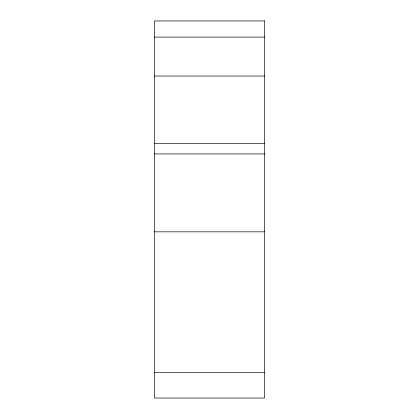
<?xml version="1.0" encoding="UTF-8"?>
<svg xmlns="http://www.w3.org/2000/svg" width="419" height="419" viewBox="0 0 419 419"><rect width="100%" height="100%" fill="white"/><g stroke="black" fill="none" stroke-linecap="round" stroke-linejoin="round"><path stroke-width="0.63" d="M154.417 37.082L264.583 37.082M154.417 76.033L264.583 76.033M154.417 143.508L264.583 143.508M154.417 153.93L264.583 153.93M154.417 231.833L264.583 231.833M154.417 372.365L264.583 372.365M264.583 20.95L154.417 20.95L154.417 398.05L264.583 398.05L264.583 20.95"/></g></svg>
